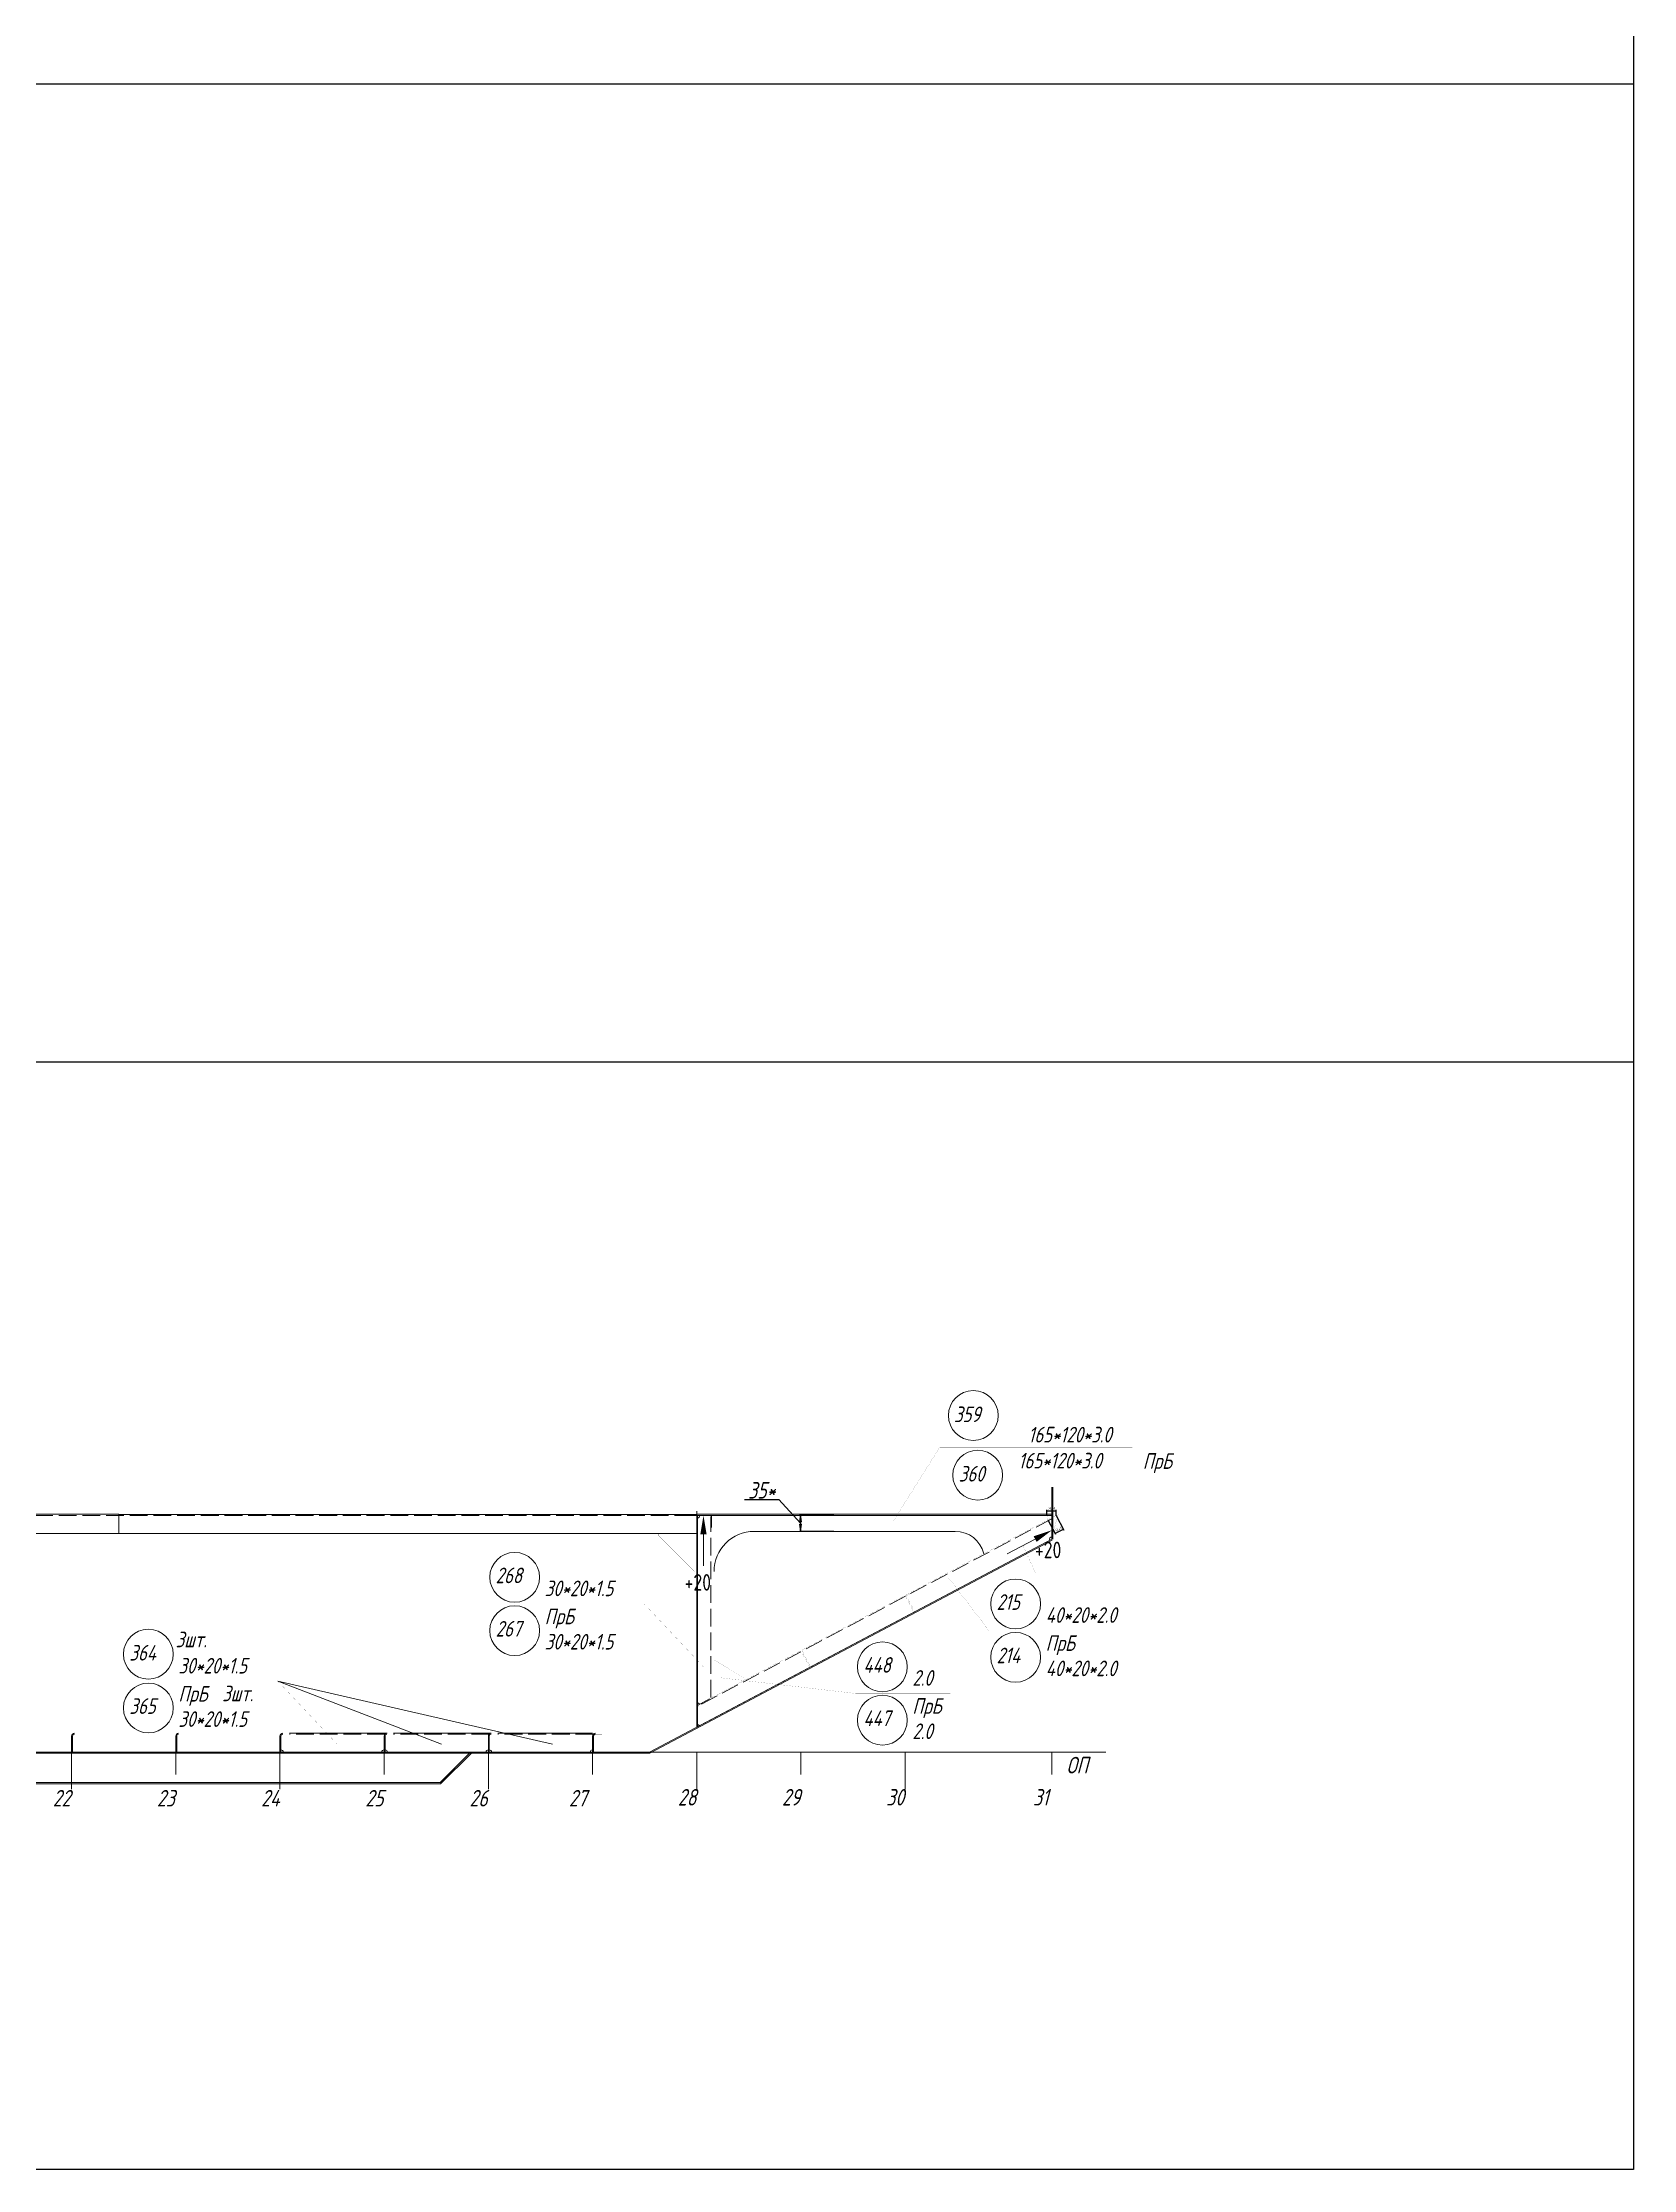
# Model space of a CAD drawing. Header units: millimetres. Extents: x 77380 to 135900, y -26587 to 17301.
# Drawn here: x 87407 to 90766, y -26587 to -22094 of the extents above; entities that cross this region are included whole.
import ezdxf

# ---------------------------------------------------------------- set-up
doc = ezdxf.new("R2010")
doc.units = ezdxf.units.MM
for name, pattern in [('K5LT32768', [0]), ('K5LT32769', [50, 37.5, -12.5]), ('K5LT32770', [0]), ('K5LT32772', [0]), ('K5LT32773', [50, 37.5, -12.5]), ('K5LT32777', [0]), ('K5LT32779', [0]), ('K5LT32780', [0]), ('K5LT32781', [0]), ('K5LT32792', [0]), ('K5LT32831', [0]), ('K5LT_THIN', [0])]:
    doc.linetypes.add(name, pattern=pattern)
doc.layers.add('4001', color=7, linetype='Continuous')
doc.layers.add('РАЗМЕРЫ', color=3, linetype='Continuous', lineweight=25)
doc.styles.add('KDIMTEXTSTYLE', font='GOST_AU.SHX', dxfattribs={"width": 0.96, "oblique": 15, "height": 5})
doc.styles.add('KTEXTSTYLE', font='GOST_AU.SHX', dxfattribs={"width": 0.96, "height": 5})
doc.dimstyles.new('KDIMSTYLE (1.00)', dxfattribs={"dimtxt": 5, "dimasz": 1, "dimexe": 2, "dimexo": 0, "dimgap": 1, "dimtad": 1, "dimtxsty": 'KDIMTEXTSTYLE', "dimsah": 1, "dimcen": 0, "dimdle": 1, "dimadec": 0, "dimazin": 0, "dimtfac": 0.667, "dimtmove": 0, "dimatfit": 3, "dimfxl": 1, "dimtvp": 1, "dimtolj": 1, "dimtzin": 0, "dimarcsym": 0})

# ---------------------------------------------------------------- blocks, each defined once
blk = doc.blocks.new('KDIMARROW_01')
blk.add_hatch(color=0).paths.add_polyline_path([(0, 0), (-15, 2), (-13.5, 0), (-15, -2)])
at = {"color": 0, "linetype": 'K5LT_THIN', "lineweight": 18}
for p, q in [((-13.5, 0), (-15, 2)), ((-15, 2), (0, 0)), ((0, 0), (-15, -2)), ((-15, -2), (-13.5, 0))]:
    blk.add_line(p, q, dxfattribs=at)
at = {"layer": '4001', "color": 0, "linetype": 'K5LT_THIN', "lineweight": 18}
blk.add_line((0, 0), (-1, 0), dxfattribs=at)
blk = doc.blocks.new('*D608')
at = {"layer": 'Defpoints', "color": 0}
for p in [(89077.9, -25204.5), (89007.3, -25239.5), (89077.6, -25239.5)]:
    blk.add_point(p, dxfattribs=at)
at = {"layer": 'РАЗМЕРЫ', "color": 0, "lineweight": -2}
for p, q in [((88889.3, -25172), (88961.9, -25172)), ((88961.9, -25172), (89007.3, -25222)), ((89077.9, -25204.5), (89005.3, -25204.5)), ((89077.6, -25239.5), (89005.3, -25239.5)), ((89007.3, -25205.5), (89007.3, -25238.5))]:
    blk.add_line(p, q, dxfattribs=at)
for p, rotation in [((89007.3, -25204.5), 90), ((89007.3, -25239.5), 270)]:
    blk.add_blockref('KDIMARROW_01', p, dxfattribs=dict(at, rotation=rotation))
at = {"layer": 'РАЗМЕРЫ', "color": 1, "insert": (88925.6, -25152.7), "char_height": 5, "attachment_point": 5, "style": 'KDIMTEXTSTYLE'}
blk.add_mtext('\\A1;\\H35.0;\\W0.965;\\Q15;\\c255;\\H35.0;\\W0.965;\\Q15;\\c255;\\Q15;35\\Q15;{}\\H35.0;\\W0.965;\\Q15;\\c255;\\Q15;*', dxfattribs=at)
blk = doc.blocks.new('U149')
blk.add_hatch(color=7).paths.add_polyline_path([(118079.2, 17681.9), (118085.4, 17670.1), (118117.6, 17694.7)])
at = {"color": 7, "linetype": 'K5LT32831', "lineweight": 9}
blk.add_line((118082.3, 17676), (118023.5, 17644.9), dxfattribs=at)
blk = doc.blocks.new('U150')
blk.add_hatch(color=7).paths.add_polyline_path([(117375.2, 17685.8), (117388.6, 17685.8), (117381.9, 17725.8)])
at = {"color": 7, "linetype": 'K5LT32831', "lineweight": 9}
blk.add_line((117381.9, 17685.8), (117381.9, 17619.2), dxfattribs=at)
blk = doc.blocks.new('U169')
at = {"color": 3, "linetype": 'K5LT32768', "lineweight": 18, "true_color": 0x00ff00}
for p, q in [((116047.6, 17225.8), (116047.6, 17259.8)), ((116049.6, 17225.8), (116049.6, 17259.8))]:
    blk.add_line(p, q, dxfattribs=at)
at = {"color": 1, "linetype": 'K5LT32772', "true_color": 0xff0000, "const_width": 0.18}
blk.add_lwpolyline([(116053.6, 17265.8), (116067.6, 17265.8), (116067.6, 17263.8), (116053.6, 17263.8)], dxfattribs=at)
at = {"color": 3, "linetype": 'K5LT32768', "lineweight": 18, "true_color": 0x00ff00}
for radius, start, end in [(6, 89.9984, 180.0016), (4, 89.9993, 179.9897)]:
    blk.add_arc((116053.6, 17259.8), radius, start, end, dxfattribs=at)
blk = doc.blocks.new('U170')
at = {"color": 3, "linetype": 'K5LT32768', "lineweight": 18, "true_color": 0x00ff00}
for p, q in [((116267.6, 17225.8), (116267.6, 17259.8)), ((116269.6, 17225.8), (116269.6, 17259.8))]:
    blk.add_line(p, q, dxfattribs=at)
at = {"color": 1, "linetype": 'K5LT32772', "true_color": 0xff0000, "const_width": 0.18}
blk.add_lwpolyline([(116273.6, 17265.8), (116287.6, 17265.8), (116287.6, 17263.8), (116273.6, 17263.8)], dxfattribs=at)
at = {"color": 3, "linetype": 'K5LT32768', "lineweight": 18, "true_color": 0x00ff00}
for radius, start, end in [(6, 89.9984, 180.0016), (4, 89.9993, 179.9897)]:
    blk.add_arc((116273.6, 17259.8), radius, start, end, dxfattribs=at)
blk = doc.blocks.new('U171')
at = {"color": 3, "linetype": 'K5LT32768', "lineweight": 18, "true_color": 0x00ff00}
for p, q in [((116487.6, 17225.8), (116487.6, 17259.8)), ((116489.6, 17225.8), (116489.6, 17259.8))]:
    blk.add_line(p, q, dxfattribs=at)
at = {"color": 1, "linetype": 'K5LT32772', "true_color": 0xff0000, "const_width": 0.18}
blk.add_lwpolyline([(116493.6, 17265.8), (116507.6, 17265.8), (116507.6, 17263.8), (116493.6, 17263.8)], dxfattribs=at)
at = {"color": 3, "linetype": 'K5LT32768', "lineweight": 18, "true_color": 0x00ff00}
for radius, start, end in [(6, 89.9984, 180.0016), (4, 89.9993, 179.9897)]:
    blk.add_arc((116493.6, 17259.8), radius, start, end, dxfattribs=at)
blk = doc.blocks.new('U172')
at = {"color": 3, "linetype": 'K5LT32768', "lineweight": 18, "true_color": 0x00ff00}
for p, q in [((116707.6, 17225.8), (116707.6, 17259.8)), ((116709.6, 17225.8), (116709.6, 17259.8))]:
    blk.add_line(p, q, dxfattribs=at)
at = {"color": 1, "linetype": 'K5LT32772', "true_color": 0xff0000, "const_width": 0.18}
blk.add_lwpolyline([(116713.6, 17265.8), (116727.6, 17265.8), (116727.6, 17263.8), (116713.6, 17263.8)], dxfattribs=at)
at = {"color": 3, "linetype": 'K5LT32768', "lineweight": 18, "true_color": 0x00ff00}
for radius, start, end in [(6, 89.9984, 180.0016), (4, 89.9993, 179.9897)]:
    blk.add_arc((116713.6, 17259.8), radius, start, end, dxfattribs=at)
blk = doc.blocks.new('U173')
at = {"color": 3, "linetype": 'K5LT32768', "lineweight": 18, "true_color": 0x00ff00}
for p, q in [((116927.6, 17225.8), (116927.6, 17259.8)), ((116929.6, 17225.8), (116929.6, 17259.8))]:
    blk.add_line(p, q, dxfattribs=at)
at = {"color": 1, "linetype": 'K5LT32772', "true_color": 0xff0000, "const_width": 0.18}
blk.add_lwpolyline([(116933.6, 17265.8), (116947.6, 17265.8), (116947.6, 17263.8), (116933.6, 17263.8)], dxfattribs=at)
at = {"color": 3, "linetype": 'K5LT32768', "lineweight": 18, "true_color": 0x00ff00}
for radius, start, end in [(6, 89.9984, 180.0016), (4, 89.9993, 179.9897)]:
    blk.add_arc((116933.6, 17259.8), radius, start, end, dxfattribs=at)
blk = doc.blocks.new('*D695')
at = {"layer": 'Defpoints', "color": 0}
for p in [(89547.2, -25196), (89527.7, -25206), (89547.2, -25206)]:
    blk.add_point(p, dxfattribs=at)
at = {"layer": 'РАЗМЕРЫ', "color": 0, "lineweight": -2}
for p, q in [((89527.7, -25206), (89527.7, -25194)), ((89528.7, -25196), (89546.2, -25196)), ((89547.2, -25206), (89547.2, -25194))]:
    blk.add_line(p, q, dxfattribs=at)
at = {"layer": 'РАЗМЕРЫ', "color": 0}
for points in [[(89528.7, -25195.8), (89528.7, -25196.1), (89527.7, -25196)], [(89546.2, -25196.1), (89546.2, -25195.8), (89547.2, -25196)]]:
    blk.add_solid(points, dxfattribs=at)
at = {"layer": 'РАЗМЕРЫ', "color": 0, "insert": (89537.4, -25192), "char_height": 5, "attachment_point": 5, "style": 'KDIMTEXTSTYLE'}
blk.add_mtext('\\A1;19,49', dxfattribs=at)
blk = doc.blocks.new('*D697')
at = {"layer": 'Defpoints', "color": 0}
for p in [(89530, -25215.1), (89547.2, -25206), (89562.5, -25234.8)]:
    blk.add_point(p, dxfattribs=at)
at = {"layer": 'РАЗМЕРЫ', "color": 0, "lineweight": -2}
for p, q in [((89530, -25215.1), (89546.2, -25245.7)), ((89546.1, -25243.5), (89561.6, -25235.3)), ((89547.2, -25206), (89563.4, -25236.6))]:
    blk.add_line(p, q, dxfattribs=at)
at = {"layer": 'РАЗМЕРЫ', "color": 0}
for points in [[(89546.1, -25243.3), (89546.2, -25243.6), (89545.3, -25243.9)], [(89561.6, -25235.4), (89561.5, -25235.2), (89562.5, -25234.8)]]:
    blk.add_solid(points, dxfattribs=at)
at = {"layer": 'РАЗМЕРЫ', "color": 0, "insert": (89552, -25235.8), "char_height": 5, "attachment_point": 5, "rotation": 27.8973, "style": 'KDIMTEXTSTYLE'}
blk.add_mtext('\\A1;19,45', dxfattribs=at)

msp = doc.modelspace()

# ---------------------------------------------------------------- linework, layer by layer
at = {"color": 6}
for p, q in [((90766.474, -22182.392), (81559.429, -22182.392)), ((90766.474, -24248.152), (81559.429, -24248.152))]:
    msp.add_line(p, q, dxfattribs=at)
at = {"color": 3, "linetype": 'K5LT32768', "lineweight": 18, "true_color": 0x00ff00}
for p, q in [((89538.373, -25255.967), (89538.373, -25145.966)), ((89540.372, -25255.967), (89540.372, -25145.966)), ((89538.373, -25205.967), (88753.374, -25205.967)), ((88788.373, -25653.026), (88788.373, -25205.967)), ((88789.871, -25653.026), (88789.871, -25205.967)), ((88789.871, -25205.967), (88789.871, -25606.972)), ((88815.372, -25205.967), (88789.871, -25205.967)), ((88819.873, -25205.967), (88819.873, -25231.467)), ((89538.373, -25255.967), (89538.373, -25217.497)), ((89538.373, -25255.967), (88688.373, -25705.967)), ((89539.309, -25257.735), (88689.309, -25707.735)), ((89539.31, -25257.735), (88689.31, -25707.735)), ((88789.871, -25652.232), (89538.373, -25255.967)), ((88789.871, -25606.972), (88815.372, -25593.472)), ((88789.871, -25613.761), (88789.871, -25652.232)), ((88568.372, -25705.967), (88568.372, -25671.894)), ((88570.374, -25705.967), (88570.374, -25671.894)), ((88688.373, -25707.967), (88493.943, -25707.967))]:
    msp.add_line(p, q, dxfattribs=at)
at = {"color": 7, "linetype": 'K5LT_THIN', "lineweight": 18}
for p, q in [((87248.372, -25202.967), (87568.372, -25202.967)), ((87568.372, -25202.967), (87568.372, -25243.967)), ((87568.372, -25203.967), (88788.373, -25203.967)), ((88788.373, -25205.967), (88788.373, -25196.967)), ((88788.373, -25202.967), (89538.373, -25202.967)), ((88788.373, -25205.967), (88788.373, -25203.967)), ((88788.373, -25243.967), (85841.372, -25243.967)), ((88909.87, -25239.466), (89334.436, -25239.466)), ((87904.145, -25556.194), (88249.215, -25688.93)), ((87904.145, -25556.194), (88484.017, -25688.931)), ((87928.3, -25665.894), (88134.372, -25665.894)), ((88148.3, -25665.894), (88354.372, -25665.894)), ((88368.3, -25665.894), (88568.617, -25665.894)), ((86667.441, -25707.967), (88493.943, -25707.967))]:
    msp.add_line(p, q, dxfattribs=at)
at = {"color": 1, "linetype": 'K5LT32773', "lineweight": 18, "true_color": 0xff0000}
for p, q in [((85841.372, -25205.967), (88753.374, -25205.967)), ((88129.9, -25667.894), (87928.3, -25667.894)), ((88350.129, -25667.652), (88148.3, -25667.894)), ((88570.129, -25667.652), (88368.3, -25667.894))]:
    msp.add_line(p, q, dxfattribs=at)
at = {"color": 3, "linetype": 'K5LT32769', "lineweight": 18, "true_color": 0x00ff00}
for p, q in [((89538.373, -25212.888), (88791.568, -25608.256)), ((88818.427, -25590.418), (88818.427, -25209.022))]:
    msp.add_line(p, q, dxfattribs=at)
at = {"color": 1, "linetype": 'K5LT32781', "lineweight": 0, "true_color": 0xff0000}
for p, q in [((82038.372, -25705.967), (89652.142, -25705.967)), ((87468.372, -25705.967), (87468.372, -25784.092)), ((87688.372, -25705.967), (87688.372, -25752.842)), ((87908.372, -25705.967), (87908.372, -25784.092)), ((88128.372, -25705.967), (88128.372, -25752.842)), ((88348.372, -25705.967), (88348.372, -25784.092)), ((88568.372, -25705.967), (88568.372, -25752.842)), ((88788.372, -25705.967), (88788.372, -25784.092)), ((89008.372, -25705.967), (89008.372, -25752.842)), ((89228.372, -25705.967), (89228.372, -25784.092)), ((89538.372, -25705.967), (89538.372, -25752.842))]:
    msp.add_line(p, q, dxfattribs=at)
at = {"color": 8, "linetype": 'K5LT32779', "lineweight": 18, "true_color": 0x808080}
for p, q in [((88308.37, -25707.969), (88246.367, -25769.968)), ((88312.612, -25707.969), (88247.611, -25772.968)), ((82839.613, -25769.967), (88246.369, -25769.967)), ((82839.613, -25772.967), (88247.612, -25772.967))]:
    msp.add_line(p, q, dxfattribs=at)
at = {"color": 6}
msp.add_lwpolyline([(81559.429, -6632.614), (90766.474, -6632.614), (90766.474, -26587.353), (81559.429, -26587.353)], close=True, dxfattribs=at)
at = {"color": 7, "linetype": 'K5LT_THIN', "const_width": 0.18}
for points in [[(89203.661, -25217.497), (89301.808, -25061.545), (89707.986, -25061.545)], [(89529.984, -25215.065), (89527.683, -25206.18), (89527.677, -25205.966)]]:
    msp.add_lwpolyline(points, dxfattribs=at)
at = {"color": 3, "linetype": 'K5LT32768', "true_color": 0x00ff00, "const_width": 0.18}
for points in [[(89538.373, -25250.967), (89551.613, -25203.615), (88792.398, -25605.552), (88789.871, -25613.761)], [(88815.372, -25593.472), (88819.928, -25588.918), (88819.928, -25210.522), (88815.372, -25205.967)]]:
    msp.add_lwpolyline(points, dxfattribs=at)
at = {"color": 2, "linetype": 'K5LT32770', "true_color": 0xffff00, "const_width": 0.18}
for points in [[(88783.374, -25243.967), (88708.374, -25243.967), (88708.374, -25248.967), (88783.374, -25323.967), (88788.373, -25323.967), (88788.373, -25248.967), (88783.374, -25243.967)], [(88819.873, -25586.067), (88819.873, -25511.067), (88824.872, -25511.067), (88888.248, -25549.235), (88890.585, -25553.655), (88824.292, -25588.728), (88819.873, -25586.067)]]:
    msp.add_lwpolyline(points, dxfattribs=at)
at = {"color": 7, "linetype": 'K5LT32780', "const_width": 0.18}
msp.add_lwpolyline([(89578.328, -25326.812), (89503.311, -25326.812), (89477.502, -25269.247)], dxfattribs=at)
at = {"color": 1, "linetype": 'K5LT32772', "true_color": 0xff0000, "const_width": 0.18}
for points in [[(89750.556, -25449.103), (89405.455, -25449.103), (89319.834, -25337.072)], [(88347.591, -25392.807), (88677.666, -25392.807), (88802.622, -25525.544)], [(87574.069, -25556.194), (87904.145, -25556.194), (88029.1, -25688.93)], [(89323.86, -25581.904), (89124.063, -25581.904), (88838.177, -25548.611)], [(88574.371, -25665.894), (88588.3, -25665.894), (88588.3, -25667.894), (88574.371, -25667.894)]]:
    msp.add_lwpolyline(points, dxfattribs=at)
at = {"color": 5, "linetype": 'K5LT32792', "true_color": 0x0000ff, "const_width": 0.18}
for points in [[(89246.984, -25367.236), (89234.611, -25373.786, 0.41421356), (89232.947, -25379.193), (89248.855, -25409.242), (89247.088, -25410.177), (89231.18, -25380.129, -0.41421356), (89233.675, -25372.019), (89246.048, -25365.468)], [(89026.986, -25483.705), (89014.613, -25490.256, 0.41421356), (89012.949, -25495.662), (89028.857, -25525.711), (89027.09, -25526.647), (89011.181, -25496.598, -0.41421356), (89013.677, -25488.488), (89026.05, -25481.938)]]:
    msp.add_lwpolyline(points, format="xyb", close=True, dxfattribs=at)
at = {"color": 7, "linetype": 'K5LT_THIN', "lineweight": 18}
for centre in [(89372.471, -24994.654), (89381.716, -25120.843)]:
    msp.add_circle(centre, 52.603, dxfattribs=at)
at = {"color": 1, "linetype": 'K5LT32772', "lineweight": 18, "true_color": 0xff0000}
for centre in [(88403.951, -25336.447), (89461.815, -25392.743), (88403.951, -25449.167), (87630.351, -25498.938), (89180.423, -25525.544), (89461.815, -25505.463), (87630.429, -25612.553), (89180.423, -25638.264)]:
    msp.add_circle(centre, 52.603, dxfattribs=at)
at = {"color": 3, "linetype": 'K5LT32768', "lineweight": 18, "true_color": 0x00ff00}
for centre, radius, start, end in [((88789.871, -25205.965), 5.002, 269.999908, 359.982605), ((89538.373, -25255.967), 5, 90.000305, 207.897171), ((88789.871, -25606.972), 5, 27.898588, 90.002396), ((88789.871, -25652.232), 5.001, 27.893583, 89.992882), ((88574.371, -25671.894), 6, 89.998352, 180.001648), ((88574.371, -25671.893), 3.998, 90.005737, 180.027054), ((87910.374, -25705.966), 4.999, 359.987549, 89.994965), ((88130.374, -25705.966), 4.999, 359.987549, 89.994965), ((88350.374, -25705.966), 4.999, 359.987549, 89.994965)]:
    msp.add_arc(centre, radius, start, end, dxfattribs=at)
at = {"color": 7, "linetype": 'K5LT_THIN', "lineweight": 18}
for centre, radius, start, end in [((88909.87, -25324.466), 85, 90, 180), ((89334.436, -25301.683), 62.216, 14, 90)]:
    msp.add_arc(centre, radius, start, end, dxfattribs=at)
at = {"color": 3, "linetype": 'K5LT32777', "lineweight": 18, "true_color": 0x00ff00}
for centre in [(88128.372, -25705.968), (88348.372, -25705.968), (88568.372, -25705.968)]:
    msp.add_arc(centre, 5.002, 89.999916, 179.982605, dxfattribs=at)

# ---------------------------------------------------------------- block references
for name in ['U150', 'U149', 'U169', 'U170', 'U171', 'U172', 'U173']:
    msp.add_blockref(name, (-28579.271, -42931.729))

# ---------------------------------------------------------------- texts
at = {"color": 7, "char_height": 2.5, "attachment_point": 1, "style": 'KTEXTSTYLE'}
for s, insert in [('\\H3.5;\\W0.965;\\Q15;\\Q15;\\H33.00;359', (89331.716, -24975.71)), ('\\H3.5;\\W0.965;\\Q15;\\Q15;\\H33.00;165*120*3.0', (89488.331, -25018.605)), ('\\H3.5;\\W0.965;\\Q15;\\Q15;\\H33.00;360', (89341.658, -25101.263)), ('\\H3.5;\\W0.965;\\Q15;\\Q15;\\H33.00;165*120*3.0', (89467.331, -25073.605)), ('\\H3.5;\\W0.965;\\Q15;\\Q15;\\H33.00;{\\c16711935;ПрБ}', (89730.462, -25074.385)), ('\\H3.5;\\W0.965;\\Q15;\\Q0;\\H35.00;+20', (89502.643, -25261.17)), ('\\H3.5;\\W0.965;\\Q15;\\Q15;\\H33.00;{\\c255;268}', (88363.815, -25315.972)), ('\\H3.5;\\W0.965;\\Q15;\\Q0;\\H35.00;+20', (88762.881, -25329.719)), ('\\H3.5;\\W0.965;\\Q15;\\Q15;\\H33.00;{\\c255;30*20*1.5}', (88467.356, -25343.368)), ('\\H3.5;\\W0.965;\\Q15;\\Q15;\\H33.00;{\\c255;215}', (89421.679, -25372.267)), ('\\H3.5;\\W0.965;\\Q15;\\Q15;\\H33.00;{\\c255;267}', (88363.815, -25428.691)), ('\\H3.5;\\W0.965;\\Q15;\\Q15;\\H33.00;{\\c16711935;ПрБ}', (88467.356, -25402.646)), ('\\H3.5;\\W0.965;\\Q15;\\Q15;\\H33.00;{\\c255;40*20*2.0}', (89525.22, -25399.664)), ('\\H3.5;\\W0.965;\\Q15;\\Q15;\\H33.00;3шт.', (87688.029, -25451.387)), ('\\H3.5;\\W0.965;\\Q15;\\Q15;\\H33.00;{\\c255;30*20*1.5}', (88467.356, -25456.088)), ('\\H3.5;\\W0.965;\\Q15;\\Q15;\\H33.00;{\\c16711935;ПрБ}', (89525.22, -25458.941)), ('\\H3.5;\\W0.965;\\Q15;\\Q15;\\H33.00;{\\c255;364}', (87590.294, -25479.358)), ('\\H3.5;\\W0.965;\\Q15;\\Q15;\\H33.00;{\\c255;30*20*1.5}', (87693.834, -25506.755)), ('\\H3.5;\\W0.965;\\Q15;\\Q15;\\H33.00;{\\c255;448}', (89140.287, -25505.068)), ('\\H3.5;\\W0.965;\\Q15;\\Q15;\\H33.00;{\\c255;214}', (89421.679, -25484.987)), ('\\H3.5;\\W0.965;\\Q15;\\Q15;\\H33.00;{\\c255;40*20*2.0}', (89525.22, -25512.384)), ('\\H3.5;\\W0.965;\\Q15;\\Q15;\\H33.00;{\\c255;2.0}', (89243.828, -25532.466)), ('\\H3.5;\\W0.965;\\Q15;\\Q15;\\H33.00;{\\c255;365}', (87590.294, -25592.078)), ('\\H3.5;\\W0.965;\\Q15;\\Q15;\\H33.00;{\\c16711935;ПрБ}', (87693.834, -25566.032)), ('\\H3.5;\\W0.965;\\Q15;\\Q15;\\H33.00;3шт.', (87786.11, -25565.387)), ('\\H3.5;\\W0.965;\\Q15;\\Q15;\\H33.00;{\\c16711935;ПрБ}', (89243.828, -25591.743)), ('\\H3.5;\\W0.965;\\Q15;\\Q15;\\H33.00;{\\c255;30*20*1.5}', (87693.834, -25619.475)), ('\\H3.5;\\W0.965;\\Q15;\\Q15;\\H33.00;{\\c255;447}', (89140.287, -25617.789)), ('\\H3.5;\\W0.965;\\Q15;\\Q15;\\H33.00;{\\c255;2.0}', (89243.828, -25645.186)), ('\\H3.5;\\W0.965;\\Q15;\\Q15;\\H35.00;ОП', (89569.141, -25715.782))]:
    msp.add_mtext(s, dxfattribs=dict(at, insert=insert))
at = {"color": 7, "char_height": 2.5, "attachment_point": 1, "rotation": 359.999999, "style": 'KTEXTSTYLE'}
for s, insert in [('\\H3.5;\\W0.965;\\Q15;\\Q15;\\H35.00;{\\c255;22}', (87428.476, -25785.603)), ('\\H3.5;\\W0.965;\\Q15;\\Q15;\\H35.00;{\\c255;23}', (87648.476, -25785.603)), ('\\H3.5;\\W0.965;\\Q15;\\Q15;\\H35.00;{\\c255;24}', (87868.476, -25785.603)), ('\\H3.5;\\W0.965;\\Q15;\\Q15;\\H35.00;{\\c255;25}', (88088.476, -25785.603)), ('\\H3.5;\\W0.965;\\Q15;\\Q15;\\H35.00;{\\c255;26}', (88308.477, -25785.603)), ('\\H3.5;\\W0.965;\\Q15;\\Q15;\\H35.00;{\\c255;27}', (88518.476, -25785.603)), ('\\H3.5;\\W0.965;\\Q15;\\Q15;\\H35.00;{\\c255;28}', (88748.476, -25783.603)), ('\\H3.5;\\W0.965;\\Q15;\\Q15;\\H35.00;{\\c255;29}', (88968.476, -25783.603)), ('\\H3.5;\\W0.965;\\Q15;\\Q15;\\H35.00;{\\c255;30}', (89188.476, -25783.603)), ('\\H3.5;\\W0.965;\\Q15;\\Q15;\\H35.00;{\\c255;31}', (89498.476, -25783.603))]:
    msp.add_mtext(s, dxfattribs=dict(at, insert=insert))

# ---------------------------------------------------------------- dimensions: what is measured, and where the dimension line sits
at = {"layer": 'РАЗМЕРЫ', "color": 7}
dim = msp.add_linear_dim(base=(89007.296, -25239.466), p1=(89077.882, -25204.466), p2=(89077.63, -25239.466), angle=90, text='\\H35.0;\\W0.965;\\Q15;\\c255;\\H35.0;\\W0.965;\\Q15;\\c255;\\Q15;35\\Q15;{}\\H35.0;\\W0.965;\\Q15;\\c255;\\Q15;*', dimstyle='KDIMSTYLE (1.00)', override={"dimscale": 1, "dimexo": 0, "dimtoh": 1, "dimblk1": 'KDIMARROW_01', "dimblk2": 'KDIMARROW_01', "dimse1": 0, "dimse2": 0, "dimclrt": 1, "dimtmove": 1, "dimtolj": 1}, dxfattribs=at)
dim.commit()
dim.dimension.update_dxf_attribs({"geometry": '*D608', "text_midpoint": (88960.856, -25171.966), "dimtype": 160})
at = {"layer": 'РАЗМЕРЫ'}
dim = msp.add_linear_dim(base=(89547.171, -25195.966), p1=(89527.677, -25205.966), p2=(89547.171, -25205.966), dimstyle='KDIMSTYLE (1.00)', override={"dimlfac": 1, "dimtxsty": 'KDIMTEXTSTYLE', "dimsah": 1, "dimtolj": 1}, dxfattribs=at)
dim.commit()
dim.dimension.update_dxf_attribs({"geometry": '*D695', "text_midpoint": (89537.424, -25191.966)})
dim = msp.add_linear_dim(base=(89562.451, -25234.831), p1=(89529.984, -25215.065), p2=(89547.17, -25205.967), angle=27.897269, dimstyle='KDIMSTYLE (1.00)', override={"dimlfac": 1, "dimtxsty": 'KDIMTEXTSTYLE', "dimsah": 1, "dimtolj": 1}, dxfattribs=at)
dim.commit()
dim.dimension.update_dxf_attribs({"geometry": '*D697', "text_midpoint": (89551.987, -25235.845)})

doc.saveas('drawing.dxf')
